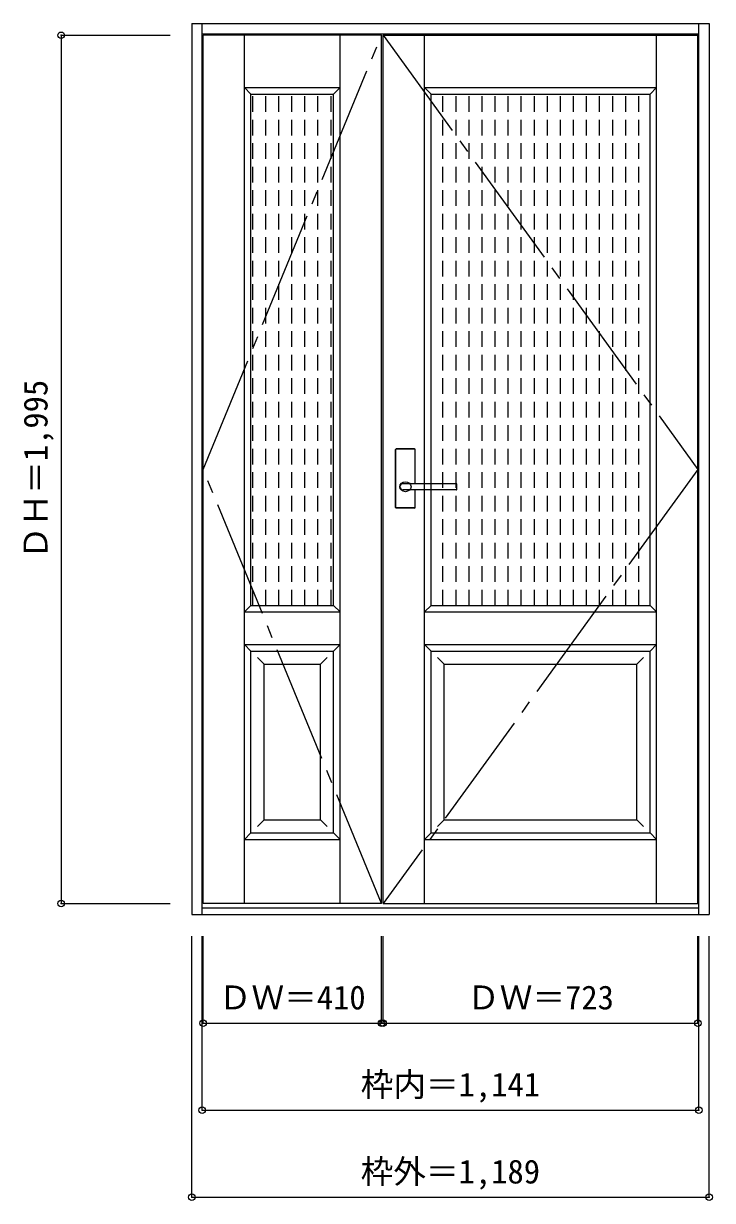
# Model space of a CAD drawing. Units: millimetres, scale not verified. Extents: x -853 to 730, y -1381 to 1323.
import ezdxf
from ezdxf.enums import TextEntityAlignment as Align

# ---------------------------------------------------------------- set-up
doc = ezdxf.new("R2010")
doc.units = ezdxf.units.MM
doc.header["$LTSCALE"] = 30
doc.header["$PDMODE"] = 32
doc.header["$PDSIZE"] = 15
doc.linetypes.add('CHAIN2', pattern=[12, 9, -1, 1, -1])
doc.linetypes.add('DASHED1', pattern=[1.8, 1.2, -0.6])
for name, color, linetype in [('0-0', 7, 'Continuous'), ('0-1_寸法', 7, 'Continuous'), ('0-4_レバー', 3, 'Continuous')]:
    doc.layers.add(name, color=color, linetype=linetype)
doc.styles.add('ＭＳ ゴシック', font='')
doc.styles.get('ＭＳ ゴシック').set_extended_font_data('MS Gothic')

msp = doc.modelspace()

# ---------------------------------------------------------------- linework, layer by layer
at = {"layer": '0-0', "color": 3}
for p, q in [((-466.39, 1323.07), (-466.39, -723.93)), ((-466.39, 1323.07), (722.61, 1323.07)), ((-442.39, -723.93), (-442.39, 1323.07)), ((-442.39, 1299.07), (698.61, 1299.07)), ((698.61, -723.93), (698.61, 1323.07)), ((722.61, 1323.07), (722.61, -723.93)), ((-440.39, -698.93), (-440.39, 1296.07)), ((-30.39, 1296.07), (-440.39, 1296.07)), ((-30.39, -698.93), (-30.39, 1296.07)), ((-26.39, -698.93), (-26.39, 1296.07)), ((-26.39, 1296.07), (696.61, 1296.07)), ((696.61, -698.93), (696.61, 1296.07)), ((-330.39, 1161.07), (-140.39, 1161.07)), ((-330.39, -13.93), (-330.39, 1161.07)), ((-140.39, -13.93), (-140.39, 1161.07)), ((83.61, -13.93), (83.61, 1161.07)), ((83.61, 1161.07), (586.61, 1161.07)), ((586.61, -13.93), (586.61, 1161.07)), ((-330.39, -13.93), (-140.39, -13.93)), ((83.61, -13.93), (586.61, -13.93)), ((-330.39, -118.93), (-140.39, -118.93)), ((-330.39, -536.93), (-330.39, -118.93)), ((-140.39, -536.93), (-140.39, -118.93)), ((586.61, -536.93), (586.61, -118.93)), ((-330.39, -536.93), (-140.39, -536.93)), ((83.61, -536.93), (586.61, -536.93)), ((-30.39, -698.93), (-440.39, -698.93)), ((-26.39, -698.93), (696.61, -698.93)), ((-466.39, -723.93), (722.61, -723.93)), ((-442.39, -708.93), (698.61, -708.93))]:
    msp.add_line(p, q, dxfattribs=at)
at = {"layer": '0-0'}
for p, q in [((-345.39, -698.93), (-345.39, 1296.07)), ((-125.39, -698.93), (-125.39, 1296.07)), ((68.61, -698.93), (68.61, 1296.07)), ((601.61, -698.93), (601.61, 1296.07)), ((-345.39, 1176.07), (-330.39, 1161.07)), ((-345.39, 1176.07), (-125.39, 1176.07)), ((-125.39, 1176.07), (-140.39, 1161.07)), ((68.61, 1176.07), (83.61, 1161.07)), ((68.61, 1176.07), (601.61, 1176.07)), ((601.61, 1176.07), (586.61, 1161.07)), ((-330.39, -13.93), (-345.39, -28.93)), ((-140.39, -13.93), (-125.39, -28.93)), ((83.61, -13.93), (68.61, -28.93)), ((586.61, -13.93), (601.61, -28.93)), ((-345.39, -28.93), (-125.39, -28.93)), ((68.61, -28.93), (601.61, -28.93)), ((-345.39, -103.93), (-330.39, -118.93)), ((-345.39, -103.93), (-125.39, -103.93)), ((-125.39, -103.93), (-140.39, -118.93)), ((68.61, -103.93), (83.61, -118.93)), ((68.61, -103.93), (601.61, -103.93)), ((601.61, -103.93), (586.61, -118.93)), ((-315.39, -133.93), (-300.39, -148.93)), ((-155.39, -133.93), (-170.39, -148.93)), ((98.61, -133.93), (113.61, -148.93)), ((571.61, -133.93), (556.61, -148.93)), ((-300.39, -506.93), (-300.39, -148.93)), ((-300.39, -148.93), (-170.39, -148.93)), ((-170.39, -506.93), (-170.39, -148.93)), ((113.61, -506.93), (113.61, -148.93)), ((113.61, -148.93), (556.61, -148.93)), ((556.61, -506.93), (556.61, -148.93)), ((-300.39, -506.93), (-315.39, -521.93)), ((-300.39, -506.93), (-170.39, -506.93)), ((-170.39, -506.93), (-155.39, -521.93)), ((113.61, -506.93), (98.61, -521.93)), ((113.61, -506.93), (556.61, -506.93)), ((556.61, -506.93), (571.61, -521.93)), ((-330.39, -536.93), (-345.39, -551.93)), ((-140.39, -536.93), (-125.39, -551.93)), ((83.61, -536.93), (68.61, -551.93)), ((586.61, -536.93), (601.61, -551.93)), ((-345.39, -551.93), (-125.39, -551.93)), ((68.61, -551.93), (601.61, -551.93))]:
    msp.add_line(p, q, dxfattribs=at)
at = {"layer": '0-0', "color": 4, "linetype": 'DASHED1'}
for p, q in [((-326.39, -13.93), (-326.39, 1161.07)), ((-296.39, -13.93), (-296.39, 1161.07)), ((-266.39, -13.93), (-266.39, 1161.07)), ((-236.39, -13.93), (-236.39, 1161.07)), ((-206.39, -13.93), (-206.39, 1161.07)), ((-176.39, -13.93), (-176.39, 1161.07)), ((-146.39, -13.93), (-146.39, 1161.07)), ((110.86, -13.93), (110.86, 1161.07)), ((140.86, -13.93), (140.86, 1161.07)), ((170.86, -13.93), (170.86, 1161.07)), ((200.86, -13.93), (200.86, 1161.07)), ((230.86, -13.93), (230.86, 1161.07)), ((260.86, -13.93), (260.86, 1161.07)), ((290.86, -13.93), (290.86, 1161.07)), ((320.86, -13.93), (320.86, 1161.07)), ((350.86, -13.93), (350.86, 1161.07)), ((380.86, -13.93), (380.86, 1161.07)), ((410.86, -13.93), (410.86, 1161.07)), ((440.86, -13.93), (440.86, 1161.07)), ((470.86, -13.93), (470.86, 1161.07)), ((500.86, -13.93), (500.86, 1161.07)), ((530.86, -13.93), (530.86, 1161.07)), ((560.86, -13.93), (560.86, 1161.07))]:
    msp.add_line(p, q, dxfattribs=at)
at = {"layer": '0-0', "linetype": 'CHAIN2'}
for points in [[(-30.39, -698.93), (-440.39, 298.57), (-30.39, 1296.07)], [(-26.39, 1296.07), (696.61, 298.57), (-26.39, -698.93)]]:
    msp.add_lwpolyline(points, dxfattribs=at)
at = {"layer": '0-0', "color": 3}
msp.add_lwpolyline([(83.61, -536.93), (83.61, -118.93), (586.61, -118.93)], dxfattribs=at)
at = {"layer": '0-1_寸法', "color": 4}
for p, q in [((-766.39, 1296.07), (-766.39, -698.93)), ((-766.39, 1296.07), (-516.39, 1296.07)), ((-766.39, -698.93), (-516.39, -698.93)), ((-466.39, -1373.93), (-466.39, -773.93)), ((-442.39, -1173.93), (-442.39, -773.93)), ((-440.39, -973.93), (-440.39, -773.93)), ((-30.39, -973.93), (-30.39, -773.93)), ((696.61, -973.93), (696.61, -773.93)), ((698.61, -1173.93), (698.61, -773.93)), ((722.61, -1373.93), (722.61, -773.93)), ((-26.39, -973.93), (696.61, -973.93)), ((-442.39, -1173.93), (698.61, -1173.93)), ((-466.39, -1373.93), (722.61, -1373.93))]:
    msp.add_line(p, q, dxfattribs=at)
msp.add_lwpolyline([(-440.39, -973.93), (-30.39, -973.93), (-26.39, -973.93), (-26.39, -773.93)], dxfattribs=at)
at = {"layer": '0-1_寸法'}
for p in [(-766.39, 1296.07), (-766.39, -698.93), (-440.39, -973.93), (-30.39, -973.93), (-26.39, -973.93), (696.61, -973.93), (-442.39, -1173.93), (698.61, -1173.93), (-466.39, -1373.93), (722.61, -1373.93)]:
    msp.add_point(p, dxfattribs=at)
at = {"layer": '0-4_レバー'}
for p, q in [((2.11, 211.07), (2.11, 344.07)), ((45.61, 345.57), (3.61, 345.57)), ((47.11, 265.57), (47.11, 344.07)), ((141.61, 251.57), (19.61, 251.57)), ((47.11, 211.07), (47.11, 251.57)), ((142.61, 252.57), (142.61, 264.57)), ((45.61, 209.57), (3.61, 209.57))]:
    msp.add_line(p, q, dxfattribs=at)
at = {"layer": '0-4_レバー', "color": 4}
for p, q in [((2.61, 211.07), (2.61, 344.07)), ((45.61, 345.07), (3.61, 345.07)), ((46.61, 265.57), (46.61, 344.07)), ((46.61, 211.07), (46.61, 251.57)), ((45.61, 210.07), (3.61, 210.07))]:
    msp.add_line(p, q, dxfattribs=at)
at = {"layer": '0-4_レバー'}
msp.add_lwpolyline([(141.61, 265.57), (19.79, 265.57), (19.61, 265.57)], dxfattribs=at)
for centre, radius, start, end in [((3.61, 344.07), 1.5, 90, 180), ((45.61, 344.07), 1.5, 0, 90), ((141.61, 264.57), 1, 0, 90), ((141.61, 252.57), 1, 270, 0), ((3.61, 211.07), 1.5, 180, 270), ((45.61, 211.07), 1.5, 270, 0)]:
    msp.add_arc(centre, radius, start, end, dxfattribs=at)
at = {"layer": '0-4_レバー', "color": 4}
for centre, start, end in [((3.61, 344.07), 90, 180), ((45.61, 344.07), 0, 90), ((3.61, 211.07), 180, 270), ((45.61, 211.07), 270, 0)]:
    msp.add_arc(centre, 1, start, end, dxfattribs=at)
at = {"layer": '0-4_レバー'}
msp.add_ellipse((24.61, 258.57), major_axis=(-13, 0), ratio=0.865384, dxfattribs=at)
msp.add_ellipse((19.61, 258.57), major_axis=(-8, 0), ratio=0.875, start_param=4.712389, end_param=7.8539816, dxfattribs=at)

# ---------------------------------------------------------------- texts
at = {"layer": '0-1_寸法', "style": 'ＭＳ ゴシック'}
msp.add_text('ＤＨ＝1,995', height=54.99, rotation=90, dxfattribs=at).set_placement((-781.39, 92.32), align=Align.BOTTOM_LEFT)
for s, p in [('ＤＷ＝410', (-404.14, -958.93)), ('ＤＷ＝723', (166.36, -958.93)), ('枠内＝1,141', (-78.14, -1158.93)), ('枠外＝1,189', (-78.14, -1358.93))]:
    msp.add_text(s, height=54.99, dxfattribs=at).set_placement(p, align=Align.BOTTOM_LEFT)

doc.saveas('drawing.dxf')
